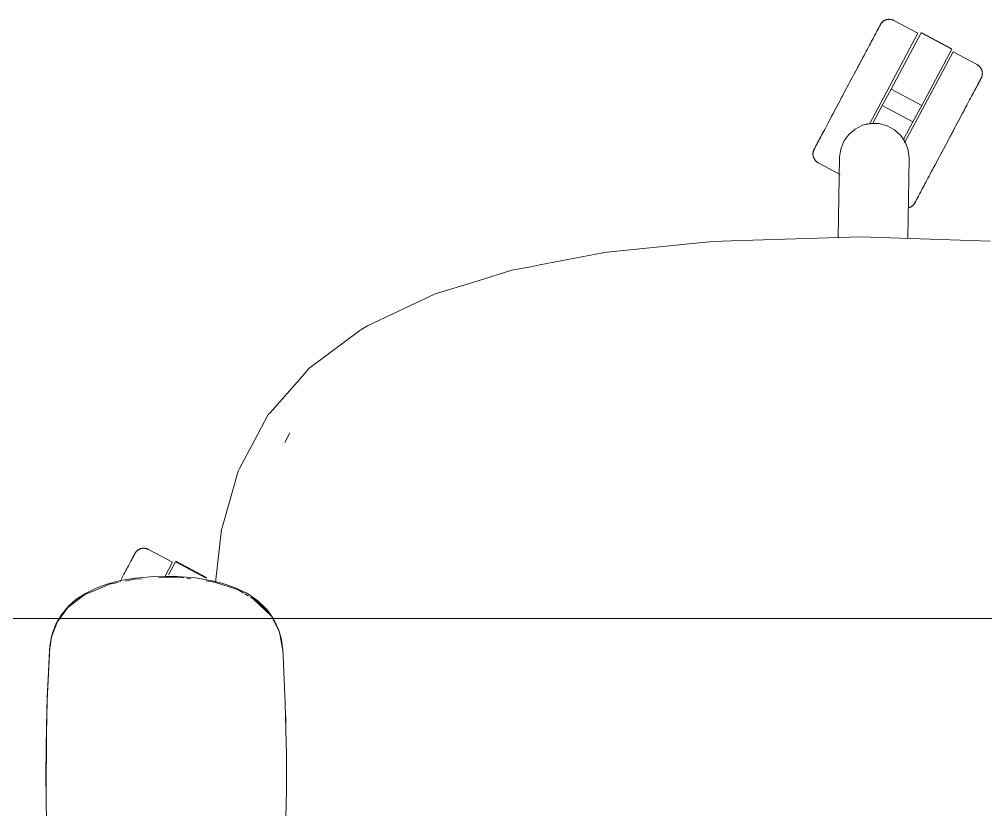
# Model space of a CAD drawing. Header units: millimetres. Extents: x 79795 to 317870, y -36033 to 97293.
# Drawn here: x 163350.6 to 163740.2, y 16272.3 to 16591.1 of the extents above; entities that cross this region are included whole.
import ezdxf

# ---------------------------------------------------------------- set-up
doc = ezdxf.new("R2010")
doc.units = ezdxf.units.MM
doc.header["$MEASUREMENT"] = 0
doc.layers.add('G-IMPT', color=8, linetype='CONTINUOUS', lineweight=9)
doc.layers.add('I-FURN', color=8, linetype='CONTINUOUS', lineweight=9)

msp = doc.modelspace()

# ---------------------------------------------------------------- linework, layer by layer
at = {"layer": 'G-IMPT'}
for p, q in [((163689.8, 16503.38), (163637.63, 16501.76)), ((163741.98, 16501.67), (163689.8, 16503.38)), ((163586.32, 16496.98), (163623.31, 16500.81)), ((163623.31, 16500.81), (163630.38, 16501.54)), ((163637.63, 16501.76), (163630.38, 16501.54)), ((163560.48, 16492.03), (163585.85, 16496.9)), ((163586.32, 16496.98), (163585.85, 16496.9)), ((163549.21, 16489.86), (163556.81, 16491.32)), ((163560.48, 16492.03), (163556.81, 16491.32)), ((163535.6, 16485.67), (163549.21, 16489.86)), ((163518.33, 16480.35), (163535.6, 16485.67)), ((163518.33, 16480.35), (163511.56, 16477.16)), ((163491, 16467.46), (163510.65, 16476.73)), ((163510.65, 16476.73), (163511.56, 16477.16)), ((163488.72, 16466.1), (163490.29, 16467.04)), ((163491, 16467.46), (163490.29, 16467.04)), ((163487.95, 16465.64), (163468.45, 16451.07)), ((163487.95, 16465.64), (163488.72, 16466.1)), ((163464.61, 16447.08), (163467.48, 16450.34)), ((163468.45, 16451.07), (163467.48, 16450.34)), ((163464.61, 16447.08), (163451.6, 16432.3)), ((163451.6, 16432.3), (163451.01, 16431.63)), ((163445.43, 16421.2), (163451.01, 16431.63)), ((163459.62, 16424.33), (163457.66, 16420.44)), ((163459.62, 16424.33), (163458.44, 16422.04)), ((163439.41, 16409.96), (163445.43, 16421.2)), ((163458.44, 16422.04), (163457.66, 16420.44)), ((163432.81, 16387.5), (163438.82, 16408.85)), ((163438.82, 16408.85), (163439.41, 16409.96)), ((163429.76, 16363.96), (163432.18, 16385.24)), ((163432.81, 16387.5), (163432.18, 16385.24)), ((163397.34, 16365.67), (163391.41, 16364.67)), ((163397.34, 16365.67), (163403.49, 16366.23)), ((163409.83, 16366.41), (163403.49, 16366.23)), ((163406.72, 16365.85), (163409.83, 16366.04)), ((163414.34, 16366.32), (163409.83, 16366.41)), ((163417, 16365.81), (163409.83, 16366.04)), ((163414.34, 16366.32), (163421.65, 16365.75)), ((163418.15, 16365.64), (163419.78, 16365.42)), ((163428.41, 16364.63), (163421.65, 16365.75)), ((163387.04, 16363.21), (163381.42, 16360.89)), ((163385.93, 16363.24), (163381.6, 16361.65)), ((163385.93, 16363.24), (163391.41, 16364.67)), ((163387.04, 16363.21), (163390.51, 16363.92)), ((163393.26, 16364.48), (163397, 16365.25)), ((163397, 16365.25), (163400.21, 16365.45)), ((163425.96, 16364.54), (163429.25, 16364.08)), ((163432.34, 16363.65), (163428.41, 16364.63)), ((163429.25, 16364.08), (163438.65, 16361.05)), ((163432.34, 16363.65), (163437.43, 16361.92)), ((163437.43, 16361.92), (163442.07, 16359.71)), ((163370.24, 16353.83), (163377.03, 16359.05)), ((163377.52, 16359.67), (163373.47, 16357.02)), ((163377.03, 16359.05), (163381.42, 16360.89)), ((163377.52, 16359.67), (163381.6, 16361.65)), ((163438.65, 16361.05), (163441.1, 16359.59)), ((163441.57, 16359.31), (163443.01, 16358.44)), ((163442.07, 16359.71), (163443.44, 16358.9)), ((163446.89, 16356.46), (163443.44, 16358.9)), ((163443.8, 16357.97), (163446.95, 16356.09)), ((163367.36, 16350.61), (163370.44, 16354.35)), ((163373.47, 16357.02), (163370.44, 16354.35)), ((163444.86, 16357.28), (163452.25, 16350.38)), ((163444.86, 16357.28), (163446.33, 16356)), ((163446.49, 16355.87), (163450.02, 16352.79)), ((163449.94, 16353.59), (163446.89, 16356.46)), ((163446.95, 16356.09), (163452.25, 16350.38)), ((163366.68, 16349.41), (163367.36, 16350.61)), ((163366.97, 16349.41), (163370.24, 16353.83)), ((163449.94, 16353.59), (163451.07, 16352.27)), ((163452.25, 16350.38), (163450.02, 16352.79)), ((163453.03, 16349.41), (163451.07, 16352.27)), ((163363.66, 16342.01), (163366.07, 16348.2)), ((163365.4, 16347.17), (163364.01, 16343.53)), ((163365.4, 16347.17), (163366.68, 16349.41)), ((163366.07, 16348.2), (163366.97, 16349.41)), ((163453.36, 16348.14), (163452.73, 16349.41)), ((163453.28, 16349.05), (163455.26, 16344.73)), ((163453.36, 16348.14), (163455.46, 16343.88)), ((163363.64, 16342.19), (163364.01, 16343.53)), ((163456.33, 16340.77), (163455.26, 16344.73)), ((163455.46, 16343.88), (163456.83, 16336.54)), ((163362.94, 16338.14), (163363.2, 16339.79)), ((163363.66, 16342.01), (163363.08, 16338.16)), ((163363.64, 16342.19), (163363.2, 16339.79)), ((163456.83, 16336.76), (163456.33, 16340.77)), ((163361.86, 16316.36), (163362.94, 16338.14)), ((163361.86, 16316.36), (163362.83, 16336.54)), ((163361.9, 16317.57), (163362.94, 16338.14)), ((163362.94, 16338.14), (163362.83, 16336.54)), ((163457.11, 16331.1), (163456.83, 16336.76)), ((163457.11, 16331.1), (163457.73, 16318.54)), ((163361.39, 16296.17), (163361.9, 16317.57)), ((163361.39, 16296.17), (163361.86, 16316.36)), ((163361.55, 16306.01), (163361.9, 16317.57)), ((163361.9, 16317.57), (163361.86, 16316.36)), ((163457.85, 16314.99), (163457.73, 16318.54)), ((163458.23, 16299.33), (163457.85, 16314.99)), ((163457.91, 16311.59), (163458.05, 16308.27)), ((163458.06, 16306.05), (163458.05, 16308.27)), ((163361.55, 16306.01), (163361.35, 16286.78)), ((163361.39, 16296.17), (163361.55, 16306.01)), ((163361.44, 16275.99), (163361.55, 16306.01)), ((163361.41, 16298.21), (163361.48, 16300.12)), ((163361.44, 16275.99), (163361.39, 16296.17)), ((163361.43, 16296.17), (163361.41, 16298.21)), ((163458.23, 16299.33), (163458.28, 16294.81)), ((163458.28, 16294.81), (163458.28, 16280.1)), ((163361.44, 16275.99), (163361.35, 16286.78)), ((163458.2, 16274.63), (163458.28, 16280.1)), ((163361.44, 16275.99), (163361.6, 16267.57)), ((163458.2, 16274.63), (163457.91, 16262.32))]:
    msp.add_line(p, q, dxfattribs=at)
at = {"layer": 'I-FURN'}
for p, q in [((163697.1, 16587.7), (163696.92, 16587.36)), ((163697, 16587.52), (163697.17, 16587.84)), ((163697.26, 16588), (163697.1, 16587.7)), ((163697.17, 16587.84), (163697.32, 16588.12)), ((163697.39, 16588.25), (163697.26, 16588)), ((163697.32, 16588.12), (163697.45, 16588.36)), ((163697.51, 16588.47), (163697.39, 16588.25)), ((163697.45, 16588.36), (163697.56, 16588.56)), ((163697.61, 16588.65), (163697.51, 16588.47)), ((163697.56, 16588.56), (163697.64, 16588.72)), ((163697.68, 16588.79), (163697.61, 16588.65)), ((163697.64, 16588.72), (163697.71, 16588.84)), ((163697.73, 16588.89), (163697.68, 16588.79)), ((163697.71, 16588.84), (163697.75, 16588.93)), ((163697.77, 16588.95), (163697.73, 16588.89)), ((163697.75, 16588.93), (163697.77, 16588.97)), ((163697.77, 16588.97), (163697.78, 16588.97)), ((163697.78, 16588.97), (163697.77, 16588.95)), ((163697.78, 16588.97), (163697.86, 16589.12)), ((163697.86, 16589.12), (163697.94, 16589.25)), ((163697.94, 16589.25), (163698.03, 16589.39)), ((163698.03, 16589.39), (163698.12, 16589.52)), ((163698.12, 16589.52), (163698.22, 16589.64)), ((163698.22, 16589.64), (163698.33, 16589.77)), ((163698.33, 16589.77), (163698.44, 16589.88)), ((163698.44, 16589.88), (163698.55, 16590)), ((163698.55, 16590), (163698.67, 16590.11)), ((163698.67, 16590.11), (163698.79, 16590.21)), ((163698.79, 16590.21), (163698.92, 16590.31)), ((163698.92, 16590.31), (163699.05, 16590.4)), ((163699.05, 16590.4), (163699.19, 16590.49)), ((163699.19, 16590.49), (163699.33, 16590.58)), ((163699.33, 16590.58), (163699.47, 16590.65)), ((163699.47, 16590.65), (163699.61, 16590.73)), ((163699.61, 16590.73), (163699.76, 16590.79)), ((163699.76, 16590.79), (163699.91, 16590.85)), ((163699.91, 16590.85), (163700.06, 16590.91)), ((163700.06, 16590.91), (163700.21, 16590.95)), ((163700.21, 16590.95), (163700.37, 16591)), ((163700.37, 16591), (163700.53, 16591.03)), ((163700.53, 16591.03), (163700.68, 16591.06)), ((163700.68, 16591.06), (163700.84, 16591.08)), ((163700.84, 16591.08), (163701, 16591.1)), ((163701, 16591.1), (163701.17, 16591.11)), ((163701.17, 16591.11), (163701.33, 16591.11)), ((163701.33, 16591.11), (163701.49, 16591.11)), ((163701.49, 16591.11), (163701.65, 16591.1)), ((163701.65, 16591.1), (163701.81, 16591.08)), ((163701.81, 16591.08), (163701.97, 16591.06)), ((163701.97, 16591.06), (163702.13, 16591.03)), ((163702.13, 16591.03), (163702.29, 16591)), ((163702.29, 16591), (163702.44, 16590.96)), ((163702.44, 16590.96), (163702.6, 16590.91)), ((163702.6, 16590.91), (163702.75, 16590.86)), ((163702.75, 16590.86), (163702.9, 16590.8)), ((163702.9, 16590.8), (163703.04, 16590.73)), ((163703.04, 16590.73), (163703.19, 16590.66)), ((163703.19, 16590.66), (163703.23, 16590.64)), ((163712.91, 16585.49), (163703.23, 16590.64)), ((163693.39, 16548.77), (163712.91, 16585.49)), ((163695.13, 16584), (163694.8, 16583.38)), ((163695.44, 16584.58), (163695.13, 16584)), ((163695.28, 16584.27), (163695.58, 16584.84)), ((163695.74, 16585.14), (163695.44, 16584.58)), ((163695.58, 16584.84), (163695.86, 16585.38)), ((163696.01, 16585.65), (163695.74, 16585.14)), ((163695.86, 16585.38), (163696.13, 16585.88)), ((163696.27, 16586.13), (163696.01, 16585.65)), ((163696.13, 16585.88), (163696.38, 16586.34)), ((163696.5, 16586.58), (163696.27, 16586.13)), ((163696.38, 16586.34), (163696.61, 16586.77)), ((163696.72, 16586.99), (163696.5, 16586.58)), ((163696.61, 16586.77), (163696.82, 16587.17)), ((163696.92, 16587.36), (163696.72, 16586.99)), ((163696.82, 16587.17), (163697, 16587.52)), ((163702.07, 16562.97), (163714.14, 16585.68)), ((163714.14, 16585.68), (163726.5, 16579.1)), ((163726.6, 16579.27), (163714.23, 16585.85)), ((163692.93, 16579.85), (163692.51, 16579.07)), ((163693.33, 16580.62), (163692.93, 16579.85)), ((163693.72, 16581.35), (163693.33, 16580.62)), ((163694.1, 16582.06), (163693.72, 16581.35)), ((163694.46, 16582.74), (163694.1, 16582.06)), ((163694.8, 16583.38), (163694.46, 16582.74)), ((163691.18, 16576.56), (163690.71, 16575.69)), ((163691.63, 16577.42), (163691.18, 16576.56)), ((163692.08, 16578.25), (163691.63, 16577.42)), ((163692.51, 16579.07), (163692.08, 16578.25)), ((163707.5, 16541.23), (163727.04, 16577.98)), ((163726.5, 16579.1), (163714.43, 16556.39)), ((163736.73, 16572.83), (163727.04, 16577.98)), ((163688.48, 16571.49), (163688.98, 16572.44)), ((163689.25, 16572.95), (163688.75, 16572)), ((163688.98, 16572.44), (163689.48, 16573.38)), ((163689.75, 16573.88), (163689.25, 16572.95)), ((163689.48, 16573.38), (163689.97, 16574.3)), ((163690.23, 16574.79), (163689.75, 16573.88)), ((163689.97, 16574.3), (163690.45, 16575.2)), ((163690.71, 16575.69), (163690.23, 16574.79)), ((163736.73, 16572.83), (163736.87, 16572.75)), ((163736.87, 16572.75), (163737, 16572.67)), ((163737, 16572.67), (163737.14, 16572.58)), ((163737.14, 16572.58), (163737.27, 16572.48)), ((163737.27, 16572.48), (163737.4, 16572.38)), ((163737.4, 16572.38), (163737.52, 16572.28)), ((163737.52, 16572.28), (163737.64, 16572.17)), ((163737.64, 16572.17), (163737.75, 16572.05)), ((163737.75, 16572.05), (163737.86, 16571.93)), ((163686.4, 16567.57), (163686.92, 16568.57)), ((163687.21, 16569.1), (163686.68, 16568.11)), ((163686.92, 16568.57), (163687.45, 16569.55)), ((163687.73, 16570.08), (163687.21, 16569.1)), ((163687.45, 16569.55), (163687.97, 16570.52)), ((163688.24, 16571.04), (163687.73, 16570.08)), ((163687.97, 16570.52), (163688.48, 16571.49)), ((163688.75, 16572), (163688.24, 16571.04)), ((163737.86, 16571.93), (163737.96, 16571.81)), ((163737.96, 16571.81), (163738.06, 16571.68)), ((163738.06, 16571.68), (163738.16, 16571.55)), ((163738.16, 16571.55), (163738.24, 16571.42)), ((163738.24, 16571.42), (163738.33, 16571.28)), ((163738.33, 16571.28), (163738.4, 16571.14)), ((163738.4, 16571.14), (163738.48, 16571)), ((163738.48, 16571), (163738.54, 16570.85)), ((163738.54, 16570.85), (163738.6, 16570.7)), ((163738.6, 16570.7), (163738.66, 16570.55)), ((163738.66, 16570.55), (163738.7, 16570.39)), ((163738.71, 16568.17), (163738.66, 16568.01)), ((163738.7, 16570.39), (163738.75, 16570.24)), ((163738.75, 16568.32), (163738.71, 16568.17)), ((163738.75, 16570.24), (163738.78, 16570.08)), ((163738.79, 16568.48), (163738.75, 16568.32)), ((163738.78, 16570.08), (163738.81, 16569.92)), ((163738.81, 16568.64), (163738.79, 16568.48)), ((163738.81, 16569.92), (163738.83, 16569.76)), ((163738.84, 16568.8), (163738.81, 16568.64)), ((163738.83, 16569.76), (163738.85, 16569.6)), ((163738.85, 16568.96), (163738.84, 16568.8)), ((163738.85, 16569.6), (163738.86, 16569.44)), ((163738.86, 16569.12), (163738.85, 16568.96)), ((163738.86, 16569.44), (163738.86, 16569.28)), ((163738.86, 16569.28), (163738.86, 16569.12)), ((163684.27, 16563.57), (163684.8, 16564.57)), ((163685.09, 16565.11), (163684.56, 16564.11)), ((163684.8, 16564.57), (163685.34, 16565.58)), ((163685.62, 16566.12), (163685.09, 16565.11)), ((163685.34, 16565.58), (163685.87, 16566.58)), ((163686.15, 16567.12), (163685.62, 16566.12)), ((163685.87, 16566.58), (163686.4, 16567.57)), ((163686.68, 16568.11), (163686.15, 16567.12)), ((163736.48, 16563.78), (163736.75, 16564.28)), ((163736.88, 16564.54), (163736.63, 16564.06)), ((163736.75, 16564.28), (163736.99, 16564.75)), ((163737.12, 16564.98), (163736.88, 16564.54)), ((163736.99, 16564.75), (163737.22, 16565.18)), ((163737.34, 16565.39), (163737.12, 16564.98)), ((163737.22, 16565.18), (163737.43, 16565.57)), ((163737.54, 16565.77), (163737.34, 16565.39)), ((163737.43, 16565.57), (163737.62, 16565.93)), ((163737.71, 16566.1), (163737.54, 16565.77)), ((163737.62, 16565.93), (163737.79, 16566.24)), ((163737.87, 16566.4), (163737.71, 16566.1)), ((163737.79, 16566.24), (163737.94, 16566.52)), ((163738.01, 16566.66), (163737.87, 16566.4)), ((163737.94, 16566.52), (163738.07, 16566.76)), ((163738.13, 16566.88), (163738.01, 16566.66)), ((163738.07, 16566.76), (163738.17, 16566.97)), ((163738.22, 16567.06), (163738.13, 16566.88)), ((163738.17, 16566.97), (163738.26, 16567.13)), ((163738.3, 16567.2), (163738.22, 16567.06)), ((163738.26, 16567.13), (163738.32, 16567.25)), ((163738.35, 16567.3), (163738.3, 16567.2)), ((163738.32, 16567.25), (163738.37, 16567.33)), ((163738.38, 16567.36), (163738.35, 16567.3)), ((163738.37, 16567.33), (163738.39, 16567.37)), ((163738.39, 16567.38), (163738.38, 16567.36)), ((163738.41, 16567.42), (163738.39, 16567.38)), ((163738.39, 16567.37), (163738.39, 16567.38)), ((163738.48, 16567.56), (163738.41, 16567.42)), ((163738.55, 16567.71), (163738.48, 16567.56)), ((163738.61, 16567.86), (163738.55, 16567.71)), ((163738.66, 16568.01), (163738.61, 16567.86)), ((163682.14, 16559.56), (163682.67, 16560.56)), ((163682.95, 16561.1), (163682.42, 16560.1)), ((163682.67, 16560.56), (163683.2, 16561.56)), ((163683.49, 16562.1), (163682.95, 16561.1)), ((163683.2, 16561.56), (163683.73, 16562.56)), ((163684.02, 16563.1), (163683.49, 16562.1)), ((163683.73, 16562.56), (163684.27, 16563.57)), ((163684.56, 16564.11), (163684.02, 16563.1)), ((163698.54, 16556.33), (163702.07, 16562.97)), ((163702.07, 16562.97), (163714.43, 16556.39)), ((163734.51, 16560.08), (163734.88, 16560.78)), ((163734.88, 16560.78), (163735.24, 16561.44)), ((163735.24, 16561.44), (163735.57, 16562.08)), ((163735.57, 16562.08), (163735.89, 16562.68)), ((163736.06, 16562.99), (163735.75, 16562.4)), ((163735.89, 16562.68), (163736.19, 16563.25)), ((163736.35, 16563.54), (163736.06, 16562.99)), ((163736.19, 16563.25), (163736.48, 16563.78)), ((163736.63, 16564.06), (163736.35, 16563.54)), ((163680.07, 16555.67), (163680.58, 16556.63)), ((163680.86, 16557.15), (163680.34, 16556.19)), ((163680.58, 16556.63), (163681.09, 16557.6)), ((163681.37, 16558.13), (163680.86, 16557.15)), ((163681.09, 16557.6), (163681.61, 16558.58)), ((163681.9, 16559.11), (163681.37, 16558.13)), ((163681.61, 16558.58), (163682.14, 16559.56)), ((163682.42, 16560.1), (163681.9, 16559.11)), ((163732.69, 16556.66), (163732.25, 16555.82)), ((163732.45, 16556.21), (163732.89, 16557.03)), ((163732.89, 16557.03), (163733.32, 16557.84)), ((163733.32, 16557.84), (163733.73, 16558.61)), ((163733.73, 16558.61), (163734.13, 16559.36)), ((163734.13, 16559.36), (163734.51, 16560.08)), ((163678.11, 16551.99), (163678.59, 16552.89)), ((163678.85, 16553.38), (163678.37, 16552.47)), ((163678.59, 16552.89), (163679.07, 16553.8)), ((163679.34, 16554.3), (163678.85, 16553.38)), ((163679.07, 16553.8), (163679.57, 16554.73)), ((163679.84, 16555.24), (163679.34, 16554.3)), ((163679.57, 16554.73), (163680.07, 16555.67)), ((163680.34, 16556.19), (163679.84, 16555.24)), ((163694.74, 16549.18), (163698.54, 16556.33)), ((163698.54, 16556.33), (163710.9, 16549.75)), ((163714.43, 16556.39), (163710.9, 16549.75)), ((163730.1, 16551.78), (163730.59, 16552.7)), ((163730.85, 16553.19), (163730.36, 16552.28)), ((163730.59, 16552.7), (163731.07, 16553.61)), ((163731.33, 16554.09), (163730.85, 16553.19)), ((163731.07, 16553.61), (163731.54, 16554.5)), ((163731.79, 16554.97), (163731.33, 16554.09)), ((163731.54, 16554.5), (163732, 16555.36)), ((163732.25, 16555.82), (163731.79, 16554.97)), ((163732, 16555.36), (163732.45, 16556.21)), ((163676.55, 16549.04), (163676.12, 16548.24)), ((163676.98, 16549.87), (163676.55, 16549.04)), ((163676.75, 16549.42), (163677.19, 16550.26)), ((163677.43, 16550.72), (163676.98, 16549.87)), ((163677.19, 16550.26), (163677.65, 16551.11)), ((163677.9, 16551.58), (163677.43, 16550.72)), ((163677.65, 16551.11), (163678.11, 16551.99)), ((163678.37, 16552.47), (163677.9, 16551.58)), ((163690.59, 16548.36), (163693.88, 16549.11)), ((163693.88, 16549.11), (163697.25, 16549.05)), ((163697.25, 16549.05), (163700.52, 16548.19)), ((163710.9, 16549.75), (163707.1, 16542.61)), ((163728.06, 16547.95), (163728.58, 16548.93)), ((163728.86, 16549.45), (163728.34, 16548.48)), ((163728.58, 16548.93), (163729.09, 16549.89)), ((163729.37, 16550.41), (163728.86, 16549.45)), ((163729.09, 16549.89), (163729.6, 16550.84)), ((163729.87, 16551.35), (163729.37, 16550.41)), ((163729.6, 16550.84), (163730.1, 16551.78)), ((163730.36, 16552.28), (163729.87, 16551.35)), ((163674.56, 16545.3), (163674.2, 16544.64)), ((163674.92, 16546), (163674.56, 16545.3)), ((163675.31, 16546.72), (163674.92, 16546)), ((163675.71, 16547.47), (163675.31, 16546.72)), ((163676.12, 16548.24), (163675.71, 16547.47)), ((163685.02, 16544.65), (163687.58, 16546.85)), ((163687.58, 16546.85), (163690.59, 16548.36)), ((163700.52, 16548.19), (163703.47, 16546.57)), ((163703.47, 16546.57), (163705.96, 16544.29)), ((163725.95, 16543.98), (163726.48, 16544.98)), ((163726.77, 16545.52), (163726.24, 16544.52)), ((163726.48, 16544.98), (163727.01, 16545.98)), ((163727.3, 16546.51), (163726.77, 16545.52)), ((163727.01, 16545.98), (163727.54, 16546.97)), ((163727.82, 16547.5), (163727.3, 16546.51)), ((163727.54, 16546.97), (163728.06, 16547.95)), ((163728.34, 16548.48), (163727.82, 16547.5)), ((163672.22, 16540.9), (163672.01, 16540.51)), ((163672.1, 16540.68), (163672.32, 16541.09)), ((163672.44, 16541.33), (163672.22, 16540.9)), ((163672.32, 16541.09), (163672.56, 16541.54)), ((163672.69, 16541.8), (163672.44, 16541.33)), ((163672.56, 16541.54), (163672.81, 16542.02)), ((163672.96, 16542.3), (163672.69, 16541.8)), ((163672.81, 16542.02), (163673.09, 16542.54)), ((163673.24, 16542.83), (163672.96, 16542.3)), ((163673.09, 16542.54), (163673.38, 16543.09)), ((163673.55, 16543.4), (163673.24, 16542.83)), ((163673.38, 16543.09), (163673.69, 16543.67)), ((163673.87, 16544), (163673.55, 16543.4)), ((163674.2, 16544.64), (163673.87, 16544)), ((163681.8, 16538.78), (163683.05, 16541.91)), ((163683.05, 16541.91), (163685.02, 16544.65)), ((163705.96, 16544.29), (163707.83, 16541.48)), ((163707.83, 16541.48), (163708.97, 16538.3)), ((163723.81, 16539.96), (163724.35, 16540.97)), ((163724.64, 16541.51), (163724.1, 16540.5)), ((163724.35, 16540.97), (163724.88, 16541.97)), ((163725.17, 16542.51), (163724.64, 16541.51)), ((163724.88, 16541.97), (163725.42, 16542.98)), ((163725.71, 16543.52), (163725.17, 16542.51)), ((163725.42, 16542.98), (163725.95, 16543.98)), ((163726.24, 16544.52), (163725.71, 16543.52)), ((163670.58, 16536.96), (163670.59, 16537.12)), ((163670.59, 16537.12), (163670.6, 16537.28)), ((163670.6, 16537.28), (163670.62, 16537.44)), ((163670.62, 16537.44), (163670.65, 16537.6)), ((163670.65, 16537.6), (163670.69, 16537.76)), ((163670.69, 16537.76), (163670.73, 16537.91)), ((163670.73, 16537.91), (163670.78, 16538.07)), ((163670.78, 16538.07), (163670.83, 16538.22)), ((163670.83, 16538.22), (163670.89, 16538.37)), ((163670.89, 16538.37), (163670.95, 16538.52)), ((163670.95, 16538.52), (163671.03, 16538.66)), ((163671.03, 16538.66), (163671.05, 16538.7)), ((163671.07, 16538.75), (163671.05, 16538.71)), ((163671.05, 16538.7), (163671.06, 16538.72)), ((163671.05, 16538.71), (163671.05, 16538.7)), ((163671.06, 16538.72), (163671.09, 16538.78)), ((163671.11, 16538.83), (163671.07, 16538.75)), ((163671.09, 16538.78), (163671.14, 16538.88)), ((163671.18, 16538.95), (163671.11, 16538.83)), ((163671.14, 16538.88), (163671.22, 16539.02)), ((163671.27, 16539.11), (163671.18, 16538.95)), ((163671.22, 16539.02), (163671.31, 16539.2)), ((163671.37, 16539.31), (163671.27, 16539.11)), ((163671.31, 16539.2), (163671.43, 16539.42)), ((163671.5, 16539.56), (163671.37, 16539.31)), ((163671.43, 16539.42), (163671.57, 16539.68)), ((163671.65, 16539.83), (163671.5, 16539.56)), ((163671.57, 16539.68), (163671.72, 16539.98)), ((163671.82, 16540.15), (163671.65, 16539.83)), ((163671.72, 16539.98), (163671.9, 16540.31)), ((163672.01, 16540.51), (163671.82, 16540.15)), ((163671.9, 16540.31), (163672.1, 16540.68)), ((163681.34, 16535.44), (163681.8, 16538.78)), ((163708.97, 16538.3), (163709.32, 16534.95)), ((163721.71, 16536), (163722.23, 16536.98)), ((163722.51, 16537.51), (163721.99, 16536.53)), ((163722.23, 16536.98), (163722.75, 16537.97)), ((163723.04, 16538.5), (163722.51, 16537.51)), ((163722.75, 16537.97), (163723.28, 16538.96)), ((163723.57, 16539.5), (163723.04, 16538.5)), ((163723.28, 16538.96), (163723.81, 16539.96)), ((163724.1, 16540.5), (163723.57, 16539.5)), ((163670.57, 16536.8), (163670.58, 16536.96)), ((163670.58, 16536.64), (163670.57, 16536.8)), ((163670.59, 16536.48), (163670.58, 16536.64)), ((163670.6, 16536.32), (163670.59, 16536.48)), ((163670.63, 16536.16), (163670.6, 16536.32)), ((163670.66, 16536), (163670.63, 16536.16)), ((163670.69, 16535.84), (163670.66, 16536)), ((163670.73, 16535.69), (163670.69, 16535.84)), ((163670.78, 16535.53), (163670.73, 16535.69)), ((163670.83, 16535.38), (163670.78, 16535.53)), ((163670.9, 16535.23), (163670.83, 16535.38)), ((163670.96, 16535.08), (163670.9, 16535.23)), ((163671.03, 16534.94), (163670.96, 16535.08)), ((163671.11, 16534.8), (163671.03, 16534.94)), ((163671.19, 16534.66), (163671.11, 16534.8)), ((163671.28, 16534.53), (163671.19, 16534.66)), ((163671.38, 16534.39), (163671.28, 16534.53)), ((163671.48, 16534.27), (163671.38, 16534.39)), ((163671.58, 16534.14), (163671.48, 16534.27)), ((163671.69, 16534.03), (163671.58, 16534.14)), ((163671.8, 16533.91), (163671.69, 16534.03)), ((163671.92, 16533.8), (163671.8, 16533.91)), ((163672.04, 16533.7), (163671.92, 16533.8)), ((163672.17, 16533.6), (163672.04, 16533.7)), ((163672.3, 16533.5), (163672.17, 16533.6)), ((163672.43, 16533.41), (163672.3, 16533.5)), ((163672.57, 16533.33), (163672.43, 16533.41)), ((163672.71, 16533.25), (163672.57, 16533.33)), ((163672.71, 16533.25), (163681.55, 16528.55)), ((163680.77, 16503.1), (163681.34, 16535.44)), ((163709.32, 16534.95), (163708.76, 16502.76)), ((163719.69, 16532.2), (163720.18, 16533.13)), ((163720.45, 16533.64), (163719.95, 16532.7)), ((163720.18, 16533.13), (163720.69, 16534.08)), ((163720.96, 16534.59), (163720.45, 16533.64)), ((163720.69, 16534.08), (163721.19, 16535.03)), ((163721.47, 16535.56), (163720.96, 16534.59)), ((163721.19, 16535.03), (163721.71, 16536)), ((163721.99, 16536.53), (163721.47, 16535.56)), ((163717.81, 16528.66), (163718.26, 16529.52)), ((163718.26, 16529.52), (163718.73, 16530.39)), ((163718.73, 16530.39), (163719.2, 16531.29)), ((163719.46, 16531.78), (163718.98, 16530.88)), ((163719.2, 16531.29), (163719.69, 16532.2)), ((163719.95, 16532.7), (163719.46, 16531.78)), ((163715.71, 16524.73), (163716.11, 16525.46)), ((163716.11, 16525.46), (163716.51, 16526.23)), ((163716.51, 16526.23), (163716.93, 16527.01)), ((163716.93, 16527.01), (163717.36, 16527.82)), ((163717.36, 16527.82), (163717.81, 16528.66)), ((163713.7, 16520.94), (163714, 16521.49)), ((163714.16, 16521.81), (163713.86, 16521.24)), ((163714, 16521.49), (163714.31, 16522.08)), ((163714.31, 16522.08), (163714.63, 16522.7)), ((163714.63, 16522.7), (163714.98, 16523.34)), ((163714.98, 16523.34), (163715.34, 16524.02)), ((163715.34, 16524.02), (163715.71, 16524.73)), ((163711.88, 16517.52), (163711.79, 16517.36)), ((163711.83, 16517.43), (163711.93, 16517.61)), ((163711.99, 16517.72), (163711.88, 16517.52)), ((163711.93, 16517.61), (163712.04, 16517.82)), ((163712.12, 16517.96), (163711.99, 16517.72)), ((163712.04, 16517.82), (163712.18, 16518.08)), ((163712.26, 16518.24), (163712.12, 16517.96)), ((163712.18, 16518.08), (163712.34, 16518.38)), ((163712.43, 16518.56), (163712.26, 16518.24)), ((163712.34, 16518.38), (163712.52, 16518.72)), ((163712.62, 16518.91), (163712.43, 16518.56)), ((163712.52, 16518.72), (163712.72, 16519.09)), ((163712.83, 16519.31), (163712.62, 16518.91)), ((163712.72, 16519.09), (163712.93, 16519.5)), ((163713.06, 16519.74), (163712.83, 16519.31)), ((163712.93, 16519.5), (163713.17, 16519.95)), ((163713.31, 16520.2), (163713.06, 16519.74)), ((163713.17, 16519.95), (163713.43, 16520.43)), ((163713.57, 16520.7), (163713.31, 16520.2)), ((163713.43, 16520.43), (163713.7, 16520.94)), ((163713.86, 16521.24), (163713.57, 16520.7)), ((163709.07, 16515.08), (163708.91, 16515.05)), ((163709.22, 16515.13), (163709.07, 16515.08)), ((163709.38, 16515.17), (163709.22, 16515.13)), ((163709.53, 16515.23), (163709.38, 16515.17)), ((163709.68, 16515.29), (163709.53, 16515.23)), ((163709.83, 16515.35), (163709.68, 16515.29)), ((163709.97, 16515.43), (163709.83, 16515.35)), ((163710.11, 16515.5), (163709.97, 16515.43)), ((163710.25, 16515.59), (163710.11, 16515.5)), ((163710.39, 16515.67), (163710.25, 16515.59)), ((163710.52, 16515.77), (163710.39, 16515.67)), ((163710.64, 16515.87), (163710.52, 16515.77)), ((163710.77, 16515.97), (163710.64, 16515.87)), ((163710.89, 16516.08), (163710.77, 16515.97)), ((163711, 16516.19), (163710.89, 16516.08)), ((163711.11, 16516.31), (163711, 16516.19)), ((163711.21, 16516.44), (163711.11, 16516.31)), ((163711.31, 16516.56), (163711.21, 16516.44)), ((163711.41, 16516.69), (163711.31, 16516.56)), ((163711.5, 16516.83), (163711.41, 16516.69)), ((163711.58, 16516.96), (163711.5, 16516.83)), ((163711.66, 16517.1), (163711.58, 16516.96)), ((163711.69, 16517.15), (163711.66, 16517.11)), ((163711.66, 16517.1), (163711.67, 16517.12)), ((163711.66, 16517.11), (163711.66, 16517.1)), ((163711.67, 16517.12), (163711.7, 16517.18)), ((163711.73, 16517.23), (163711.69, 16517.15)), ((163711.7, 16517.18), (163711.76, 16517.29)), ((163711.79, 16517.36), (163711.73, 16517.23)), ((163711.76, 16517.29), (163711.83, 16517.43)), ((163398.78, 16377.22), (163398.92, 16377.29)), ((163398.92, 16377.29), (163399.07, 16377.37)), ((163399.07, 16377.37), (163399.21, 16377.43)), ((163399.21, 16377.43), (163399.36, 16377.49)), ((163399.36, 16377.49), (163399.51, 16377.55)), ((163399.51, 16377.55), (163399.67, 16377.59)), ((163399.67, 16377.59), (163399.82, 16377.64)), ((163399.82, 16377.64), (163399.98, 16377.67)), ((163399.98, 16377.67), (163400.14, 16377.7)), ((163400.14, 16377.7), (163400.3, 16377.72)), ((163400.3, 16377.72), (163400.46, 16377.74)), ((163400.46, 16377.74), (163400.62, 16377.75)), ((163400.62, 16377.75), (163400.78, 16377.75)), ((163400.78, 16377.75), (163400.94, 16377.75)), ((163400.94, 16377.75), (163401.1, 16377.74)), ((163401.1, 16377.74), (163401.26, 16377.73)), ((163401.26, 16377.73), (163401.42, 16377.7)), ((163401.42, 16377.7), (163401.58, 16377.68)), ((163401.58, 16377.68), (163401.74, 16377.64)), ((163401.74, 16377.64), (163401.9, 16377.6)), ((163401.9, 16377.6), (163402.05, 16377.55)), ((163402.05, 16377.55), (163402.2, 16377.5)), ((163402.2, 16377.5), (163402.35, 16377.44)), ((163402.35, 16377.44), (163402.5, 16377.37)), ((163402.5, 16377.37), (163402.64, 16377.3)), ((163402.64, 16377.3), (163402.68, 16377.28)), ((163412.37, 16372.13), (163402.68, 16377.28)), ((163395.83, 16372.98), (163396.06, 16373.41)), ((163396.18, 16373.63), (163395.96, 16373.22)), ((163396.06, 16373.41), (163396.27, 16373.81)), ((163396.37, 16374), (163396.18, 16373.63)), ((163396.27, 16373.81), (163396.46, 16374.16)), ((163396.55, 16374.34), (163396.37, 16374)), ((163396.46, 16374.16), (163396.63, 16374.48)), ((163396.71, 16374.64), (163396.55, 16374.34)), ((163396.63, 16374.48), (163396.78, 16374.76)), ((163396.85, 16374.9), (163396.71, 16374.64)), ((163396.78, 16374.76), (163396.9, 16375)), ((163396.96, 16375.11), (163396.85, 16374.9)), ((163396.9, 16375), (163397.01, 16375.2)), ((163397.06, 16375.29), (163396.96, 16375.11)), ((163397.01, 16375.2), (163397.1, 16375.36)), ((163397.14, 16375.43), (163397.06, 16375.29)), ((163397.1, 16375.36), (163397.16, 16375.49)), ((163397.19, 16375.54), (163397.14, 16375.43)), ((163397.16, 16375.49), (163397.21, 16375.57)), ((163397.22, 16375.6), (163397.19, 16375.54)), ((163397.21, 16375.57), (163397.23, 16375.61)), ((163397.23, 16375.62), (163397.22, 16375.6)), ((163397.23, 16375.62), (163397.31, 16375.76)), ((163397.23, 16375.61), (163397.23, 16375.62)), ((163397.31, 16375.76), (163397.39, 16375.89)), ((163397.39, 16375.89), (163397.48, 16376.03)), ((163397.48, 16376.03), (163397.58, 16376.16)), ((163397.58, 16376.16), (163397.68, 16376.28)), ((163397.68, 16376.28), (163397.78, 16376.41)), ((163397.78, 16376.41), (163397.89, 16376.53)), ((163397.89, 16376.53), (163398.01, 16376.64)), ((163398.01, 16376.64), (163398.13, 16376.75)), ((163398.13, 16376.75), (163398.25, 16376.85)), ((163398.25, 16376.85), (163398.38, 16376.95)), ((163398.38, 16376.95), (163398.51, 16377.05)), ((163398.51, 16377.05), (163398.64, 16377.13)), ((163398.64, 16377.13), (163398.78, 16377.22)), ((163394.26, 16370.02), (163393.91, 16369.38)), ((163394.59, 16370.64), (163394.26, 16370.02)), ((163394.9, 16371.23), (163394.59, 16370.64)), ((163394.73, 16370.91), (163395.03, 16371.48)), ((163395.19, 16371.78), (163394.9, 16371.23)), ((163395.03, 16371.48), (163395.32, 16372.02)), ((163395.46, 16372.29), (163395.19, 16371.78)), ((163395.32, 16372.02), (163395.58, 16372.52)), ((163395.72, 16372.78), (163395.46, 16372.29)), ((163395.58, 16372.52), (163395.83, 16372.98)), ((163395.96, 16373.22), (163395.72, 16372.78)), ((163409.37, 16366.5), (163412.37, 16372.13)), ((163410.78, 16367.02), (163413.6, 16372.32)), ((163413.6, 16372.32), (163425.96, 16365.74)), ((163426.05, 16365.91), (163413.69, 16372.49)), ((163391.96, 16365.71), (163391.53, 16364.9)), ((163392.38, 16366.49), (163391.96, 16365.71)), ((163392.79, 16367.26), (163392.38, 16366.49)), ((163393.18, 16367.99), (163392.79, 16367.26)), ((163393.55, 16368.7), (163393.18, 16367.99)), ((163393.91, 16369.38), (163393.55, 16368.7)), ((163425.96, 16365.74), (163425.91, 16365.65)), ((163391.53, 16364.9), (163391.09, 16364.06)), ((162889.83, 16349.41), (164489.83, 16349.41)), ((164489.83, 16349.41), (162889.83, 16349.41))]:
    msp.add_line(p, q, dxfattribs=at)
msp.add_arc((163695.33, 16535.38), 13.81, 102.3473, 107.336, dxfattribs=at)
msp.add_open_spline([(163691.69, 16548.7), (163692.11, 16548.82), (163692.54, 16548.89), (163692.98, 16548.95)], degree=3, dxfattribs=at)

doc.saveas('drawing.dxf')
